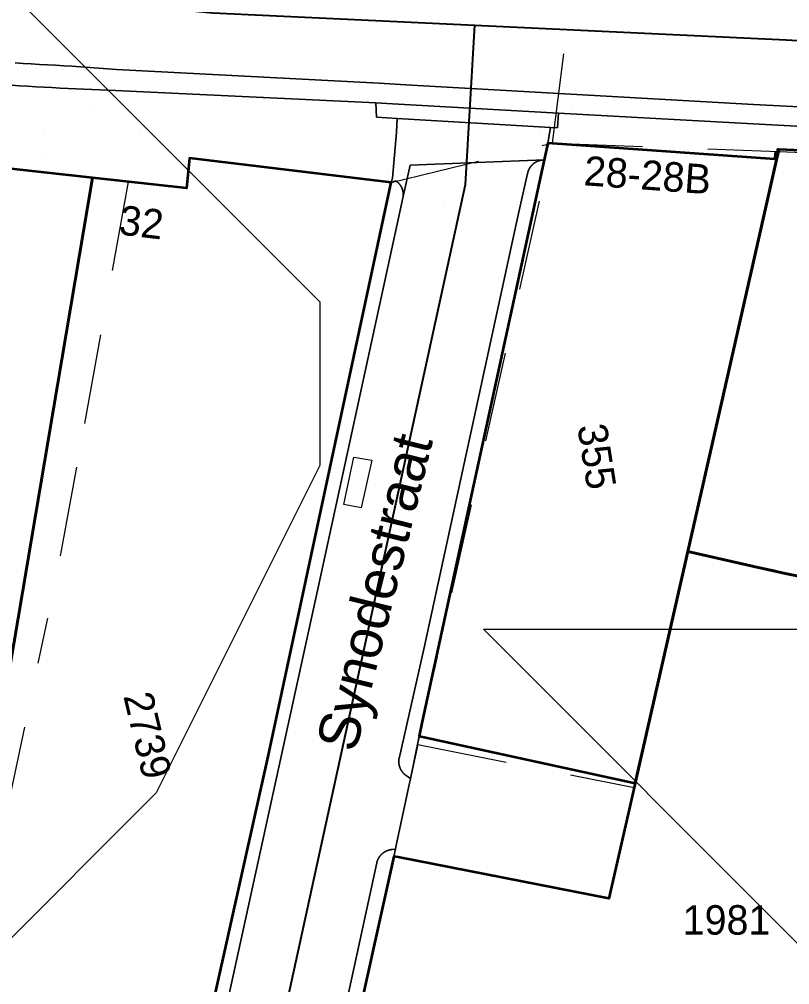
# Model space of a CAD drawing. Header units: metres. Extents: x 0 to 105485, y 0 to 425721.
# Drawn here: x 104958.32 to 104981.85, y 425356.65 to 425386.13 of the extents above; entities that cross this region are included whole.
import ezdxf
from ezdxf.enums import TextEntityAlignment as Align

# ---------------------------------------------------------------- set-up
doc = ezdxf.new("R2010")
doc.units = ezdxf.units.M
doc.header["$MEASUREMENT"] = 0
doc.linetypes.add('KG-PERCEEL-SO', pattern=[19, 5.5, -4, 5.5, -4])
for name, color, linetype, lineweight in [('B-XX-IE-MEUBILAIR-G', 7, 'Continuous', 18), ('B-XX-KG-GRENS_PERCEEL-G', 150, 'KG-PERCEEL-SO', 18), ('B-XX-KG-GRENS_PERCEEL-T', 150, 'KG-PERCEEL-SO', 18), ('B-XX-OG-BEBOUWING-G', 7, 'Continuous', 35), ('B-XX-OG-BEBOUWING_HUISNUMMER-T', 7, 'Continuous', 18), ('B-XX-OG-BEBOUWING_STRAATNAAM-T', 7, 'Continuous', 18), ('B-XX-OG-GRENS-G', 7, 'Continuous', 18), ('B-XX-OG-TERREIN_ERF-G', 7, 'Continuous', 18), ('B-XX-VH-OPENVERHARDING-G', 90, 'Continuous', 18), ('B-XX-VH-OPENVERHARDING_SIERBESTRATING-G', 90, 'Continuous', 18), ('B-XX-VH-OPENVERHARDING_STRAATBAKSTEEN-G', 90, 'Continuous', 18), ('B-XX-VW-MARKERING-G', 7, 'Continuous', 18)]:
    doc.layers.add(name, color=color, linetype=linetype, lineweight=lineweight)
doc.layers.add('GIS-WEGVAKKEN', color=2, linetype='Continuous')

msp = doc.modelspace()

# ---------------------------------------------------------------- linework, layer by layer
at = {"layer": 'B-XX-IE-MEUBILAIR-G', "color": 0, "true_color": 0x604a38}
for points in [[(104972.259, 425385.829, 2.104976842118534), (104972.259, 425385.829, 3.604976842118534)], [(104965.783, 425383.773, 2.089624462082706), (104965.783, 425383.773, 3.589624462082706)], [(104960.581, 425383.458, 0), (104960.581, 425383.458, 3)], [(104975.217, 425383.307, 2.114989994268298), (104975.217, 425383.307, 3.614989994268298)], [(104959.098, 425382.632, 0), (104959.098, 425382.632, 1.5)], [(104962.037, 425382.652, 2.039000034332275), (104962.037, 425382.652, 5.039000034332275)], [(104974.221, 425382.671, 2.133132420164051), (104974.221, 425382.671, 5.133132420164051)], [(104963.496, 425382.004, 0), (104963.496, 425382.004, 3)], [(104958.992, 425381.904, 0), (104958.992, 425381.904, 3)], [(104969.606, 425381.45, 2.190206853759179), (104969.606, 425381.45, 5.190206853759179)], [(104971.32, 425380.491, 2.185652925327858), (104971.32, 425380.491, 5.185652925327858)], [(104969.523, 425378.289, 2.189759376318801), (104969.523, 425378.289, 3.689759376318801)]]:
    msp.add_polyline3d(points, dxfattribs=at)
at = {"layer": 'B-XX-KG-GRENS_PERCEEL-G', "ltscale": 0.5, "flags": 128}
for points in [[(104974.605, 425382.347), (104975.384, 425388.426)], [(104969.679, 425381.14), (104974.605, 425382.347)], [(104970.499, 425363.98), (104974.605, 425382.347)], [(104974.605, 425382.347), (104981.511, 425382.088)], [(104952.426, 425382.216), (104953.907, 425382.019), (104960.562, 425381.283)], [(104978.738, 425369.878), (104981.511, 425382.088)], [(104981.511, 425382.088), (104988.089, 425381.841)], [(104961.649, 425381.163), (104963.424, 425380.967), (104963.523, 425381.889), (104969.679, 425381.14)], [(104954.947, 425348.125), (104959.941, 425346.118), (104961.894, 425345.519), (104965.923, 425363.611), (104969.679, 425381.14)], [(104961.649, 425381.163), (104960.071, 425372.451)], [(104960.562, 425381.283), (104961.649, 425381.163)], [(104978.738, 425369.878), (104984.883, 425368.564), (104986.159, 425374.769), (104986.436, 425374.712)], [(104960.071, 425372.451), (104959.63, 425370.071), (104959.191, 425367.835)], [(104977.1, 425362.667), (104978.738, 425369.878)], [(104956.943, 425357.168), (104959.191, 425367.835)], [(104970.499, 425363.98), (104965.796, 425342.238), (104966.421, 425342.092), (104966.445, 425342.196), (104968.671, 425341.547), (104968.64, 425341.369), (104969.086, 425341.191), (104969.176, 425341.423), (104971.373, 425340.745), (104971.341, 425340.537), (104971.894, 425340.408), (104971.937, 425340.59), (104974.074, 425339.913), (104974.072, 425339.734), (104974.605, 425339.52), (104974.668, 425339.788), (104976.716, 425339.171), (104976.654, 425338.903), (104977.188, 425338.779), (104977.221, 425339.046), (104977.563, 425338.955)], [(104970.499, 425363.98), (104977.1, 425362.667)]]:
    msp.add_lwpolyline(points, dxfattribs=at)
at = {"layer": 'B-XX-OG-BEBOUWING-G', "ltscale": 0.5}
for points in [[(104960.562, 425381.283), (104953.907, 425382.019), (104946.714, 425382.977), (104943.462, 425368.401), (104940.211, 425354.086), (104940.572, 425353.9), (104954.947, 425348.125)], [(104981.525, 425382.149), (104981.48, 425382.151), (104981.47, 425382.033), (104981.407, 425382.037), (104981.395, 425381.854), (104974.463, 425382.344), (104974.352, 425381.833), (104970.623, 425364.687), (104970.53, 425364.234), (104970.686, 425364.2), (104977.13, 425362.8), (104978.738, 425369.879), (104980.002, 425375.444)], [(104986.044, 425374.21), (104986.159, 425374.769), (104986.288, 425374.742), (104987.894, 425381.882), (104981.525, 425382.149), (104980.002, 425375.444), (104978.738, 425369.879), (104980.978, 425369.371), (104981.763, 425369.193), (104984.883, 425368.564)], [(104960.562, 425381.283), (104954.947, 425348.125), (104959.941, 425346.118), (104961.894, 425345.519), (104965.923, 425363.611), (104969.679, 425381.14), (104963.523, 425381.889), (104963.424, 425380.967)]]:
    msp.add_lwpolyline(points, close=True, dxfattribs=at)
msp.add_lwpolyline([(104984.883, 425368.564), (104981.763, 425369.193), (104980.978, 425369.371), (104978.738, 425369.879), (104977.13, 425362.8), (104976.33, 425359.274), (104969.892, 425360.538), (104969.763, 425360.563), (104965.695, 425342.262)], dxfattribs=at)
at = {"layer": 'B-XX-OG-GRENS-G'}
for points in [[(104922.5, 425387.5, 2.412884712219238), (104927.5, 425387.5, 2.269949436187744), (104932.5, 425387.5, 2.363336086273193), (104937.5, 425387.5, 2.346051216125488), (104942.5, 425387.5, 2.26263165473938), (104947.5, 425387.5, 2.262795448303223), (104952.5, 425387.5, 2.238906145095825), (104957.5, 425387.5, 2.192342042922974), (104967.5, 425377.5, 2.20405387878418), (104967.5, 425372.5, 2.327162742614746), (104962.5, 425362.5, 2.549127101898193), (104952.5, 425352.5, 2.872208595275879), (104947.5, 425352.5, 2.941046476364136), (104937.5, 425357.5, 2.90555739402771), (104932.5, 425362.5, 2.928187608718872), (104927.5, 425362.5, 2.801816463470459), (104917.5, 425372.5, 2.782613754272461), (104912.5, 425382.5, 2.742000102996826)], [(104972.5, 425367.5, 2.437825679779053), (104987.5, 425367.5, 3.049468040466309), (104987.5, 425362.5, 3.065734624862671), (104982.5, 425357.5, 3.155900001525879)]]:
    msp.add_polyline3d(points, close=True, dxfattribs=at)
at = {"layer": 'B-XX-OG-TERREIN_ERF-G', "ltscale": 0.5}
msp.add_lwpolyline([(104977.13, 425362.8), (104970.686, 425364.2), (104970.53, 425364.234), (104970.273, 425362.932), (104970.244, 425362.798), (104969.826, 425360.854), (104969.811, 425360.783), (104969.763, 425360.563), (104969.892, 425360.538), (104976.33, 425359.274)], close=True, dxfattribs=at)
at = {"layer": 'B-XX-VH-OPENVERHARDING-G', "ltscale": 0.5}
for points in [[(104953.907, 425382.019), (104960.562, 425381.283), (104963.424, 425380.967), (104963.523, 425381.889), (104969.679, 425381.14), (104969.722, 425381.275), (104969.839, 425382.678), (104969.867, 425383.1), (104969.228, 425383.137), (104969.214, 425383.578), (104961.262, 425383.954), (104959.817, 425384.019), (104959.817, 425384.019), (104959.5683654621, 425384.0306079803), (104959.3197714359, 425384.0430534127), (104959.0712207422, 425384.0563361563), (104958.822716201, 425384.07045606), (104958.5742606322, 425384.0854129638), (104958.3258568549, 425384.101206698), (104958.0775076875, 425384.1178370833)], [(104965.061, 425341.122), (104969.238, 425360.367), (104969.238, 425360.367), (104969.239600097, 425360.3735636607), (104969.2412835448, 425360.3801064394), (104969.2430500712, 425360.3866272779), (104969.2448993905, 425360.3931251214), (104969.2468312033, 425360.3995989186), (104969.2488451973, 425360.4060476222), (104969.2509410467, 425360.4124701892), (104969.2531184123, 425360.4188655805), (104969.255376942, 425360.4252327615), (104969.2577162703, 425360.4315707023), (104969.260136019, 425360.4378783776), (104969.2626357965, 425360.444154767), (104969.2652151984, 425360.4503988551), (104969.2678738076, 425360.4566096319), (104969.2706111938, 425360.4627860927), (104969.2734269143, 425360.4689272382), (104969.2763205136, 425360.4750320751), (104969.2792915236, 425360.4810996159), (104969.2823394637, 425360.4871288788), (104969.2854638408, 425360.4931188888), (104969.2886641495, 425360.4990686766), (104969.2919398721, 425360.5049772798), (104969.2952904786, 425360.5108437426), (104969.2987154272, 425360.5166671161), (104969.3022141636, 425360.5224464582), (104969.3057861219, 425360.5281808338), (104969.3094307244, 425360.5338693155), (104969.3131473813, 425360.539510983), (104969.3169354915, 425360.5451049236), (104969.3207944423, 425360.5506502325), (104969.3247236092, 425360.5561460125), (104969.3287223567, 425360.5615913747), (104969.332790038, 425360.5669854381), (104969.336925995, 425360.5723273301), (104969.3411295586, 425360.5776161866), (104969.3454000489, 425360.5828511521), (104969.349736775, 425360.5880313797), (104969.3541390354, 425360.5931560313), (104969.3586061178, 425360.5982242781), (104969.3631372998, 425360.6032353), (104969.3677318483, 425360.6081882865), (104969.37238902, 425360.6130824363), (104969.3771080615, 425360.6179169578), (104969.3818882096, 425360.6226910688), (104969.3867286908, 425360.627403997), (104969.3916287221, 425360.6320549801), (104969.3965875109, 425360.6366432657), (104969.4016042551, 425360.6411681114), (104969.4066781429, 425360.6456287854), (104969.4118083538, 425360.6500245661), (104969.4169940577, 425360.6543547423), (104969.4222344158, 425360.6586186135), (104969.4275285802, 425360.6628154902), (104969.4328756948, 425360.6669446931), (104969.4382748943, 425360.6710055545), (104969.4437253055, 425360.6749974173), (104969.4492260465, 425360.6789196359), (104969.4547762276, 425360.6827715758), (104969.460374951, 425360.6865526137), (104969.4660213108, 425360.6902621381), (104969.4717143938, 425360.693899549), (104969.4774532789, 425360.6974642577), (104969.4832370377, 425360.7009556878), (104969.4890647348, 425360.7043732744), (104969.4949354272, 425360.7077164646), (104969.5008481654, 425360.7109847177), (104969.5068019928, 425360.7141775049), (104969.5127959463, 425360.7172943098), (104969.5188290562, 425360.720334628), (104969.5249003467, 425360.7232979679), (104969.5310088355, 425360.72618385), (104969.5371535344, 425360.7289918075), (104969.5433334496, 425360.7317213861), (104969.5495475812, 425360.7343721444), (104969.555794924, 425360.7369436534), (104969.5620744674, 425360.7394354972), (104969.5683851956, 425360.7418472727), (104969.5747260876, 425360.7441785898), (104969.5810961177, 425360.7464290712), (104969.5874942555, 425360.7485983531), (104969.593919466, 425360.7506860843), (104969.6003707096, 425360.7526919273), (104969.6068469429, 425360.7546155574), (104969.6133471182, 425360.7564566637), (104969.619870184, 425360.7582149481), (104969.626415085, 425360.7598901262), (104969.6329807624, 425360.7614819272), (104969.6395661542, 425360.7629900934), (104969.6461701951, 425360.764414381), (104969.6527918167, 425360.7657545594), (104969.6594299479, 425360.767010412), (104969.6660835147, 425360.7681817355), (104969.672751441, 425360.7692683404), (104969.679432648, 425360.7702700511), (104969.6861260548, 425360.7711867054), (104969.6928305789, 425360.772018155), (104969.6995451354, 425360.7727642654), (104969.7062686384, 425360.7734249161), (104969.713, 425360.774), (104969.713, 425360.774), (104969.811, 425360.783), (104969.826, 425360.854), (104970.244, 425362.798), (104970.273, 425362.932), (104970.195, 425362.998), (104970.195, 425362.998), (104970.1890766793, 425363.0010980464), (104970.1831936527, 425363.0042719428), (104970.1773518914, 425363.007521165), (104970.1715523599, 425363.0108451768), (104970.1657960156, 425363.0142434294), (104970.1600838088, 425363.0177153615), (104970.1544166825, 425363.0212604003), (104970.1487955724, 425363.0248779605), (104970.1432214064, 425363.0285674446), (104970.1376951047, 425363.0323282437), (104970.1322175798, 425363.036159737), (104970.1267897358, 425363.0400612918), (104970.1214124689, 425363.044032264), (104970.1160866668, 425363.0480719982), (104970.1108132087, 425363.0521798273), (104970.1055929653, 425363.0563550732), (104970.1004267983, 425363.0605970466), (104970.0953155606, 425363.0649050473), (104970.0902600961, 425363.0692783639), (104970.0852612393, 425363.0737162746), (104970.0803198155, 425363.0782180466), (104970.0754366405, 425363.0827829367), (104970.0706125205, 425363.0874101914), (104970.0658482518, 425363.0920990467), (104970.061144621, 425363.0968487285), (104970.0565024047, 425363.1016584528), (104970.0519223692, 425363.1065274255), (104970.0474052706, 425363.1114548426), (104970.0429518546, 425363.1164398909), (104970.0385628565, 425363.1214817473), (104970.0342390009, 425363.1265795794), (104970.0299810015, 425363.1317325457), (104970.0257895614, 425363.1369397954), (104970.0216653724, 425363.1422004689), (104970.0176091155, 425363.1475136977), (104970.0136214603, 425363.1528786046), (104970.0097030652, 425363.1582943039), (104970.0058545769, 425363.1637599017), (104970.0020766309, 425363.1692744954), (104969.9983698509, 425363.1748371748), (104969.9947348488, 425363.1804470214), (104969.9911722247, 425363.1861031093), (104969.9876825668, 425363.1918045045), (104969.9842664511, 425363.1975502659), (104969.9809244417, 425363.2033394449), (104969.9776570903, 425363.2091710857), (104969.9744649363, 425363.2150442256), (104969.9713485066, 425363.2209578951), (104969.9683083159, 425363.2269111178), (104969.9653448659, 425363.2329029108), (104969.9624586459, 425363.2389322851), (104969.9596501324, 425363.2449982452), (104969.9569197891, 425363.2510997897), (104969.9542680666, 425363.2572359113), (104969.9516954029, 425363.263405597), (104969.9492022226, 425363.2696078282), (104969.9467889372, 425363.275841581), (104969.9444559453, 425363.2821058262), (104969.942203632, 425363.2883995298), (104969.940032369, 425363.2947216526), (104969.9379425149, 425363.301071151), (104969.9359344147, 425363.3074469768), (104969.9340083998, 425363.3138480772), (104969.9321647884, 425363.3202733956), (104969.9304038846, 425363.3267218713), (104969.9287259792, 425363.3331924395), (104969.9271313493, 425363.3396840322), (104969.9256202581, 425363.3461955776), (104969.924192955, 425363.3527260007), (104969.9228496757, 425363.3592742234), (104969.921590642, 425363.3658391647), (104969.9204160616, 425363.3724197407), (104969.9193261286, 425363.3790148651), (104969.9183210228, 425363.3856234491), (104969.9174009102, 425363.3922444017), (104969.9165659427, 425363.3988766298), (104969.9158162581, 425363.4055190384), (104969.9151519802, 425363.4121705311), (104969.9145732186, 425363.4188300098), (104969.914080069, 425363.4254963749), (104969.9136726127, 425363.4321685259), (104969.913350917, 425363.4388453614), (104969.913115035, 425363.445525779), (104969.9129650056, 425363.4522086759), (104969.9129008536, 425363.4588929488), (104969.9129225897, 425363.4655774942), (104969.9130302101, 425363.4722612086), (104969.9132236972, 425363.4789429885), (104969.913503019, 425363.4856217309), (104969.9138681294, 425363.4922963331), (104969.9143189681, 425363.4989656932), (104969.9148554607, 425363.5056287102), (104969.9154775186, 425363.5122842841), (104969.916185039, 425363.5189313162), (104969.9169779054, 425363.525568709), (104969.9178559866, 425363.5321953667), (104969.9188191378, 425363.5388101955), (104969.9198671999, 425363.5454121032), (104969.921, 425363.552), (104969.921, 425363.552), (104970.68, 425366.895), (104973.55, 425380.111), (104973.847, 425381.418), (104973.847, 425381.418), (104973.8482173545, 425381.4244041428), (104973.8495174616, 425381.430792), (104973.8509001038, 425381.4371625021), (104973.8523650495, 425381.443514583), (104973.8539120536, 425381.4498471792), (104973.8555408571, 425381.4561592309), (104973.8572511874, 425381.4624496814), (104973.8590427581, 425381.4687174778), (104973.8609152695, 425381.4749615709), (104973.862868408, 425381.4811809154), (104973.8649018466, 425381.4873744705), (104973.8670152452, 425381.4935411993), (104973.8692082498, 425381.4996800696), (104973.8714804934, 425381.5057900537), (104973.8738315956, 425381.511870129), (104973.876261163, 425381.5179192777), (104973.8787687887, 425381.5239364871), (104973.8813540531, 425381.5299207503), (104973.8840165234, 425381.5358710653), (104973.8867557539, 425381.5417864363), (104973.8895712861, 425381.547665873), (104973.8924626488, 425381.5535083911), (104973.8954293579, 425381.559313013), (104973.8984709168, 425381.5650787667), (104973.9015868165, 425381.5708046873), (104973.9047765353, 425381.5764898162), (104973.9080395393, 425381.5821332019), (104973.9113752824, 425381.5877338997), (104973.9147832061, 425381.593290972), (104973.9182627401, 425381.5988034887), (104973.9218133018, 425381.6042705271), (104973.9254342969, 425381.609691172), (104973.9291251194, 425381.6150645161), (104973.9328851514, 425381.6203896599), (104973.9367137636, 425381.6256657121), (104973.940610315, 425381.6308917894), (104973.9445741534, 425381.6360670171), (104973.9486046153, 425381.641190529), (104973.9527010261, 425381.6462614674), (104973.9568627, 425381.6512789834), (104973.9610889405, 425381.6562422373), (104973.9653790401, 425381.6611503981), (104973.9697322806, 425381.6660026443), (104973.9741479335, 425381.6707981638), (104973.9786252596, 425381.6755361537), (104973.9831635093, 425381.6802158211), (104973.9877619231, 425381.6848363825), (104973.9924197312, 425381.6893970645), (104973.997136154, 425381.6938971038), (104974.0019104019, 425381.698335747), (104974.0067416759, 425381.7027122512), (104974.0116291672, 425381.7070258838), (104974.0165720577, 425381.7112759227), (104974.0215695199, 425381.7154616566), (104974.0266207175, 425381.7195823847), (104974.0317248048, 425381.7236374174), (104974.0368809275, 425381.7276260758), (104974.0420882226, 425381.7315476922), (104974.0473458182, 425381.7354016103), (104974.0526528345, 425381.739187185), (104974.0580083831, 425381.7429037825), (104974.0634115674, 425381.7465507807), (104974.0688614831, 425381.7501275693), (104974.0743572179, 425381.7536335494), (104974.0798978518, 425381.7570681341), (104974.0854824575, 425381.7604307487), (104974.0911101, 425381.7637208302), (104974.0967798375, 425381.7669378279), (104974.1024907208, 425381.7700812033), (104974.1082417941, 425381.7731504302), (104974.1140320946, 425381.7761449948), (104974.119860653, 425381.7790643961), (104974.1257264939, 425381.7819081451), (104974.1316286352, 425381.7846757659), (104974.137566089, 425381.7873667953), (104974.1435378615, 425381.7899807828), (104974.149542953, 425381.7925172908), (104974.1555803584, 425381.7949758948), (104974.161649067, 425381.7973561832), (104974.167748063, 425381.7996577576), (104974.1738763256, 425381.8018802326), (104974.1800328288, 425381.8040232365), (104974.1862165422, 425381.8060864102), (104974.1924264306, 425381.8080694086), (104974.1986614547, 425381.8099718997), (104974.2049205706, 425381.8117935651), (104974.2112027308, 425381.8135340997), (104974.2175068836, 425381.8151932123), (104974.2238319738, 425381.8167706251), (104974.2301769426, 425381.8182660742), (104974.236540728, 425381.8196793091), (104974.2429222646, 425381.8210100934), (104974.2493204844, 425381.8222582042), (104974.2557343164, 425381.8234234326), (104974.2621626868, 425381.8245055836), (104974.2686045197, 425381.8255044761), (104974.2750587368, 425381.8264199428), (104974.2815242576, 425381.8272518305), (104974.288, 425381.828), (104974.288, 425381.828), (104974.352, 425381.833), (104970.262, 425381.675), (104970.046, 425380.721), (104967.447, 425368.777), (104962.419, 425345.812)], [(104962.419, 425345.812), (104967.447, 425368.777), (104970.046, 425380.721), (104970.046, 425380.721), (104970.0466461966, 425380.7265441231), (104970.047228698, 425380.7320952998), (104970.0477474272, 425380.7376527985), (104970.048202316, 425380.7432158864), (104970.0485933043, 425380.7487838303), (104970.0489203407, 425380.7543558961), (104970.049183382, 425380.7599313495), (104970.0493823936, 425380.7655094554), (104970.0495173491, 425380.7710894785), (104970.0495882309, 425380.7766706833), (104970.0495950296, 425380.782252334), (104970.0495377442, 425380.7878336949), (104970.0494163824, 425380.7934140302), (104970.0492309601, 425380.7989926044), (104970.0489815018, 425380.804568682), (104970.0486680403, 425380.810141528), (104970.048290617, 425380.8157104079), (104970.0478492816, 425380.8212745874), (104970.0473440924, 425380.8268333333), (104970.0467751159, 425380.8323859125), (104970.046142427, 425380.8379315933), (104970.0454461093, 425380.8434696447), (104970.0446862544, 425380.8489993365), (104970.0438629627, 425380.8545199399), (104970.0429763425, 425380.8600307271), (104970.0420265107, 425380.8655309717), (104970.0410135927, 425380.8710199486), (104970.0399377218, 425380.8764969343), (104970.0387990399, 425380.8819612069), (104970.0375976972, 425380.887412046), (104970.0363338519, 425380.892848733), (104970.0350076707, 425380.8982705513), (104970.0336193284, 425380.9036767863), (104970.0321690079, 425380.9090667253), (104970.0306569006, 425380.9144396576), (104970.0290832057, 425380.9197948753), (104970.0274481307, 425380.9251316721), (104970.025751891, 425380.9304493447), (104970.0239947103, 425380.9357471921), (104970.0221768203, 425380.9410245159), (104970.0202984605, 425380.9462806205), (104970.0183598786, 425380.951514813), (104970.0163613301, 425380.9567264034), (104970.0143030785, 425380.9619147048), (104970.012185395, 425380.9670790332), (104970.0100085589, 425380.9722187078), (104970.007772857, 425380.9773330513), (104970.0054785842, 425380.9824213892), (104970.0031260427, 425380.987483051), (104970.0007155428, 425380.9925173693), (104969.9982474022, 425380.9975236806), (104969.9957219463, 425381.002501325), (104969.9931395079, 425381.0074496462), (104969.9905004275, 425381.012367992), (104969.9878050529, 425381.0172557141), (104969.9850537394, 425381.022112168), (104969.9822468499, 425381.0269367138), (104969.9793847541, 425381.0317287153), (104969.9764678295, 425381.036487541), (104969.9734964605, 425381.0412125635), (104969.9704710388, 425381.0459031599), (104969.9673919633, 425381.0505587119), (104969.9642596398, 425381.0551786059), (104969.9610744812, 425381.0597622328), (104969.9578369074, 425381.0643089885), (104969.9545473451, 425381.0688182734), (104969.9512062281, 425381.0732894934), (104969.9478139967, 425381.0777220589), (104969.9443710981, 425381.0821153857), (104969.9408779861, 425381.0864688946), (104969.9373351212, 425381.0907820117), (104969.9337429704, 425381.0950541685), (104969.9301020073, 425381.0992848019), (104969.9264127118, 425381.103473354), (104969.9226755701, 425381.107619273), (104969.918891075, 425381.111722012), (104969.9150597254, 425381.1157810305), (104969.9111820262, 425381.1197957933), (104969.9072584887, 425381.1237657711), (104969.90328963, 425381.1276904407), (104969.8992759732, 425381.1315692847), (104969.8952180476, 425381.1354017918), (104969.891116388, 425381.1391874567), (104969.8869715351, 425381.1429257806), (104969.8827840352, 425381.1466162705), (104969.8785544404, 425381.1502584401), (104969.8742833082, 425381.153851809), (104969.8699712016, 425381.1573959038), (104969.8656186892, 425381.1608902573), (104969.8612263444, 425381.1643344087), (104969.8567947465, 425381.1677279041), (104969.8523244796, 425381.1710702961), (104969.847816133, 425381.1743611443), (104969.8432703008, 425381.1776000146), (104969.8386875825, 425381.1807864803), (104969.834068582, 425381.1839201212), (104969.8294139083, 425381.1870005244), (104969.8247241749, 425381.1900272836), (104969.82, 425381.193), (104969.82, 425381.193), (104969.679, 425381.14), (104965.923, 425363.611), (104961.894, 425345.519)], [(104965.695, 425342.262), (104969.763, 425360.563), (104969.811, 425360.783), (104969.713, 425360.774), (104969.713, 425360.774), (104969.7062686384, 425360.7734249161), (104969.6995451354, 425360.7727642654), (104969.6928305789, 425360.772018155), (104969.6861260548, 425360.7711867054), (104969.679432648, 425360.7702700511), (104969.672751441, 425360.7692683404), (104969.6660835147, 425360.7681817355), (104969.6594299479, 425360.767010412), (104969.6527918167, 425360.7657545594), (104969.6461701951, 425360.764414381), (104969.6395661542, 425360.7629900934), (104969.6329807624, 425360.7614819272), (104969.626415085, 425360.7598901262), (104969.619870184, 425360.7582149481), (104969.6133471182, 425360.7564566637), (104969.6068469429, 425360.7546155574), (104969.6003707096, 425360.7526919273), (104969.593919466, 425360.7506860843), (104969.5874942555, 425360.7485983531), (104969.5810961177, 425360.7464290712), (104969.5747260876, 425360.7441785898), (104969.5683851956, 425360.7418472727), (104969.5620744674, 425360.7394354972), (104969.555794924, 425360.7369436534), (104969.5495475812, 425360.7343721444), (104969.5433334496, 425360.7317213861), (104969.5371535344, 425360.7289918075), (104969.5310088355, 425360.72618385), (104969.5249003467, 425360.7232979679), (104969.5188290562, 425360.720334628), (104969.5127959463, 425360.7172943098), (104969.5068019928, 425360.7141775049), (104969.5008481654, 425360.7109847177), (104969.4949354272, 425360.7077164646), (104969.4890647348, 425360.7043732744), (104969.4832370377, 425360.7009556878), (104969.4774532789, 425360.6974642577), (104969.4717143938, 425360.693899549), (104969.4660213108, 425360.6902621381), (104969.460374951, 425360.6865526137), (104969.4547762276, 425360.6827715758), (104969.4492260465, 425360.6789196359), (104969.4437253055, 425360.6749974173), (104969.4382748943, 425360.6710055545), (104969.4328756948, 425360.6669446931), (104969.4275285802, 425360.6628154902), (104969.4222344158, 425360.6586186135), (104969.4169940577, 425360.6543547423), (104969.4118083538, 425360.6500245661), (104969.4066781429, 425360.6456287854), (104969.4016042551, 425360.6411681114), (104969.3965875109, 425360.6366432657), (104969.3916287221, 425360.6320549801), (104969.3867286908, 425360.627403997), (104969.3818882096, 425360.6226910688), (104969.3771080615, 425360.6179169578), (104969.37238902, 425360.6130824363), (104969.3677318483, 425360.6081882865), (104969.3631372998, 425360.6032353), (104969.3586061178, 425360.5982242781), (104969.3541390354, 425360.5931560313), (104969.349736775, 425360.5880313797), (104969.3454000489, 425360.5828511521), (104969.3411295586, 425360.5776161866), (104969.336925995, 425360.5723273301), (104969.332790038, 425360.5669854381), (104969.3287223567, 425360.5615913747), (104969.3247236092, 425360.5561460125), (104969.3207944423, 425360.5506502325), (104969.3169354915, 425360.5451049236), (104969.3131473813, 425360.539510983), (104969.3094307244, 425360.5338693155), (104969.3057861219, 425360.5281808338), (104969.3022141636, 425360.5224464582), (104969.2987154272, 425360.5166671161), (104969.2952904786, 425360.5108437426), (104969.2919398721, 425360.5049772798), (104969.2886641495, 425360.4990686766), (104969.2854638408, 425360.4931188888), (104969.2823394637, 425360.4871288788), (104969.2792915236, 425360.4810996159), (104969.2763205136, 425360.4750320751), (104969.2734269143, 425360.4689272382), (104969.2706111938, 425360.4627860927), (104969.2678738076, 425360.4566096319), (104969.2652151984, 425360.4503988551), (104969.2626357965, 425360.444154767), (104969.260136019, 425360.4378783776), (104969.2577162703, 425360.4315707023), (104969.255376942, 425360.4252327615), (104969.2531184123, 425360.4188655805), (104969.2509410467, 425360.4124701892), (104969.2488451973, 425360.4060476222), (104969.2468312033, 425360.3995989186), (104969.2448993905, 425360.3931251214), (104969.2430500712, 425360.3866272779), (104969.2412835448, 425360.3801064394), (104969.239600097, 425360.3735636607), (104969.238, 425360.367), (104969.238, 425360.367), (104965.061, 425341.122)]]:
    msp.add_lwpolyline(points, dxfattribs=at)
for points in [[(104974.794, 425383.267), (104969.716, 425383.547), (104969.214, 425383.578), (104969.228, 425383.137), (104969.867, 425383.1), (104974.543, 425382.826), (104974.758, 425382.813)], [(104974.352, 425381.833), (104974.288, 425381.828), (104974.288, 425381.828), (104974.2815242576, 425381.8272518305), (104974.2750587368, 425381.8264199428), (104974.2686045197, 425381.8255044761), (104974.2621626868, 425381.8245055836), (104974.2557343164, 425381.8234234326), (104974.2493204844, 425381.8222582042), (104974.2429222646, 425381.8210100934), (104974.236540728, 425381.8196793091), (104974.2301769426, 425381.8182660742), (104974.2238319738, 425381.8167706251), (104974.2175068836, 425381.8151932123), (104974.2112027308, 425381.8135340997), (104974.2049205706, 425381.8117935651), (104974.1986614547, 425381.8099718997), (104974.1924264306, 425381.8080694086), (104974.1862165422, 425381.8060864102), (104974.1800328288, 425381.8040232365), (104974.1738763256, 425381.8018802326), (104974.167748063, 425381.7996577576), (104974.161649067, 425381.7973561832), (104974.1555803584, 425381.7949758948), (104974.149542953, 425381.7925172908), (104974.1435378615, 425381.7899807828), (104974.137566089, 425381.7873667953), (104974.1316286352, 425381.7846757659), (104974.1257264939, 425381.7819081451), (104974.119860653, 425381.7790643961), (104974.1140320946, 425381.7761449948), (104974.1082417941, 425381.7731504302), (104974.1024907208, 425381.7700812033), (104974.0967798375, 425381.7669378279), (104974.0911101, 425381.7637208302), (104974.0854824575, 425381.7604307487), (104974.0798978518, 425381.7570681341), (104974.0743572179, 425381.7536335494), (104974.0688614831, 425381.7501275693), (104974.0634115674, 425381.7465507807), (104974.0580083831, 425381.7429037825), (104974.0526528345, 425381.739187185), (104974.0473458182, 425381.7354016103), (104974.0420882226, 425381.7315476922), (104974.0368809275, 425381.7276260758), (104974.0317248048, 425381.7236374174), (104974.0266207175, 425381.7195823847), (104974.0215695199, 425381.7154616566), (104974.0165720577, 425381.7112759227), (104974.0116291672, 425381.7070258838), (104974.0067416759, 425381.7027122512), (104974.0019104019, 425381.698335747), (104973.997136154, 425381.6938971038), (104973.9924197312, 425381.6893970645), (104973.9877619231, 425381.6848363825), (104973.9831635093, 425381.6802158211), (104973.9786252596, 425381.6755361537), (104973.9741479335, 425381.6707981638), (104973.9697322806, 425381.6660026443), (104973.9653790401, 425381.6611503981), (104973.9610889405, 425381.6562422373), (104973.9568627, 425381.6512789834), (104973.9527010261, 425381.6462614674), (104973.9486046153, 425381.641190529), (104973.9445741534, 425381.6360670171), (104973.940610315, 425381.6308917894), (104973.9367137636, 425381.6256657121), (104973.9328851514, 425381.6203896599), (104973.9291251194, 425381.6150645161), (104973.9254342969, 425381.609691172), (104973.9218133018, 425381.6042705271), (104973.9182627401, 425381.5988034887), (104973.9147832061, 425381.593290972), (104973.9113752824, 425381.5877338997), (104973.9080395393, 425381.5821332019), (104973.9047765353, 425381.5764898162), (104973.9015868165, 425381.5708046873), (104973.8984709168, 425381.5650787667), (104973.8954293579, 425381.559313013), (104973.8924626488, 425381.5535083911), (104973.8895712861, 425381.547665873), (104973.8867557539, 425381.5417864363), (104973.8840165234, 425381.5358710653), (104973.8813540531, 425381.5299207503), (104973.8787687887, 425381.5239364871), (104973.876261163, 425381.5179192777), (104973.8738315956, 425381.511870129), (104973.8714804934, 425381.5057900537), (104973.8692082498, 425381.4996800696), (104973.8670152452, 425381.4935411993), (104973.8649018466, 425381.4873744705), (104973.862868408, 425381.4811809154), (104973.8609152695, 425381.4749615709), (104973.8590427581, 425381.4687174778), (104973.8572511874, 425381.4624496814), (104973.8555408571, 425381.4561592309), (104973.8539120536, 425381.4498471792), (104973.8523650495, 425381.443514583), (104973.8509001038, 425381.4371625021), (104973.8495174616, 425381.430792), (104973.8482173545, 425381.4244041428), (104973.847, 425381.418), (104973.847, 425381.418), (104973.55, 425380.111), (104970.68, 425366.895), (104969.921, 425363.552), (104969.921, 425363.552), (104969.9198671999, 425363.5454121032), (104969.9188191378, 425363.5388101955), (104969.9178559866, 425363.5321953667), (104969.9169779054, 425363.525568709), (104969.916185039, 425363.5189313162), (104969.9154775186, 425363.5122842841), (104969.9148554607, 425363.5056287102), (104969.9143189681, 425363.4989656932), (104969.9138681294, 425363.4922963331), (104969.913503019, 425363.4856217309), (104969.9132236972, 425363.4789429885), (104969.9130302101, 425363.4722612086), (104969.9129225897, 425363.4655774942), (104969.9129008536, 425363.4588929488), (104969.9129650056, 425363.4522086759), (104969.913115035, 425363.445525779), (104969.913350917, 425363.4388453614), (104969.9136726127, 425363.4321685259), (104969.914080069, 425363.4254963749), (104969.9145732186, 425363.4188300098), (104969.9151519802, 425363.4121705311), (104969.9158162581, 425363.4055190384), (104969.9165659427, 425363.3988766298), (104969.9174009102, 425363.3922444017), (104969.9183210228, 425363.3856234491), (104969.9193261286, 425363.3790148651), (104969.9204160616, 425363.3724197407), (104969.921590642, 425363.3658391647), (104969.9228496757, 425363.3592742234), (104969.924192955, 425363.3527260007), (104969.9256202581, 425363.3461955776), (104969.9271313493, 425363.3396840322), (104969.9287259792, 425363.3331924395), (104969.9304038846, 425363.3267218713), (104969.9321647884, 425363.3202733956), (104969.9340083998, 425363.3138480772), (104969.9359344147, 425363.3074469768), (104969.9379425149, 425363.301071151), (104969.940032369, 425363.2947216526), (104969.942203632, 425363.2883995298), (104969.9444559453, 425363.2821058262), (104969.9467889372, 425363.275841581), (104969.9492022226, 425363.2696078282), (104969.9516954029, 425363.263405597), (104969.9542680666, 425363.2572359113), (104969.9569197891, 425363.2510997897), (104969.9596501324, 425363.2449982452), (104969.9624586459, 425363.2389322851), (104969.9653448659, 425363.2329029108), (104969.9683083159, 425363.2269111178), (104969.9713485066, 425363.2209578951), (104969.9744649363, 425363.2150442256), (104969.9776570903, 425363.2091710857), (104969.9809244417, 425363.2033394449), (104969.9842664511, 425363.1975502659), (104969.9876825668, 425363.1918045045), (104969.9911722247, 425363.1861031093), (104969.9947348488, 425363.1804470214), (104969.9983698509, 425363.1748371748), (104970.0020766309, 425363.1692744954), (104970.0058545769, 425363.1637599017), (104970.0097030652, 425363.1582943039), (104970.0136214603, 425363.1528786046), (104970.0176091155, 425363.1475136977), (104970.0216653724, 425363.1422004689), (104970.0257895614, 425363.1369397954), (104970.0299810015, 425363.1317325457), (104970.0342390009, 425363.1265795794), (104970.0385628565, 425363.1214817473), (104970.0429518546, 425363.1164398909), (104970.0474052706, 425363.1114548426), (104970.0519223692, 425363.1065274255), (104970.0565024047, 425363.1016584528), (104970.061144621, 425363.0968487285), (104970.0658482518, 425363.0920990467), (104970.0706125205, 425363.0874101914), (104970.0754366405, 425363.0827829367), (104970.0803198155, 425363.0782180466), (104970.0852612393, 425363.0737162746), (104970.0902600961, 425363.0692783639), (104970.0953155606, 425363.0649050473), (104970.1004267983, 425363.0605970466), (104970.1055929653, 425363.0563550732), (104970.1108132087, 425363.0521798273), (104970.1160866668, 425363.0480719982), (104970.1214124689, 425363.044032264), (104970.1267897358, 425363.0400612918), (104970.1322175798, 425363.036159737), (104970.1376951047, 425363.0323282437), (104970.1432214064, 425363.0285674446), (104970.1487955724, 425363.0248779605), (104970.1544166825, 425363.0212604003), (104970.1600838088, 425363.0177153615), (104970.1657960156, 425363.0142434294), (104970.1715523599, 425363.0108451768), (104970.1773518914, 425363.007521165), (104970.1831936527, 425363.0042719428), (104970.1890766793, 425363.0010980464), (104970.195, 425362.998), (104970.195, 425362.998), (104970.273, 425362.932), (104970.53, 425364.234), (104970.623, 425364.687)]]:
    msp.add_lwpolyline(points, close=True, dxfattribs=at)
at = {"layer": 'B-XX-VH-OPENVERHARDING_SIERBESTRATING-G', "ltscale": 0.5}
msp.add_lwpolyline([(104958.1921818106, 425384.7995924036), (104958.4397237664, 425384.7830532254), (104958.6873190129, 425384.7673319592), (104958.9349648476, 425384.7524287765), (104959.1826585675, 425384.7383438399), (104959.4303974689, 425384.7250773033), (104959.6781788479, 425384.7126293114), (104959.926, 425384.701), (104959.926, 425384.701), (104961.294, 425384.598), (104969.313, 425384.175), (104970.132, 425384.127), (104980.744, 425383.532), (104987.355, 425383.195)], dxfattribs=at)
at = {"layer": 'B-XX-VH-OPENVERHARDING_STRAATBAKSTEEN-G', "ltscale": 0.5}
for points in [[(104987.355, 425383.195), (104980.744, 425383.532), (104970.132, 425384.127), (104969.313, 425384.175), (104961.294, 425384.598), (104959.926, 425384.701), (104959.926, 425384.701), (104959.6781788479, 425384.7126293114), (104959.4303974689, 425384.7250773033), (104959.1826585675, 425384.7383438399), (104958.9349648476, 425384.7524287765), (104958.6873190129, 425384.7673319592), (104958.4397237664, 425384.7830532254), (104958.1921818106, 425384.7995924036)], [(104958.0775076875, 425384.1178370833), (104958.3258568549, 425384.101206698), (104958.5742606322, 425384.0854129638), (104958.822716201, 425384.07045606), (104959.0712207422, 425384.0563361563), (104959.3197714359, 425384.0430534127), (104959.5683654621, 425384.0306079803), (104959.817, 425384.019), (104959.817, 425384.019), (104961.262, 425383.954), (104969.214, 425383.578), (104969.716, 425383.547), (104974.794, 425383.267), (104980.738, 425382.939), (104987.347, 425382.581)], [(104987.347, 425382.581), (104980.738, 425382.939), (104974.794, 425383.267), (104974.758, 425382.813), (104974.543, 425382.826), (104974.463, 425382.344), (104981.395, 425381.854), (104981.407, 425382.037), (104981.47, 425382.033), (104981.48, 425382.151), (104981.525, 425382.149), (104987.894, 425381.882)]]:
    msp.add_lwpolyline(points, dxfattribs=at)
msp.add_lwpolyline([(104969.679, 425381.14), (104969.82, 425381.193), (104969.82, 425381.193), (104969.8247241749, 425381.1900272836), (104969.8294139083, 425381.1870005244), (104969.834068582, 425381.1839201212), (104969.8386875825, 425381.1807864803), (104969.8432703008, 425381.1776000146), (104969.847816133, 425381.1743611443), (104969.8523244796, 425381.1710702961), (104969.8567947465, 425381.1677279041), (104969.8612263444, 425381.1643344087), (104969.8656186892, 425381.1608902573), (104969.8699712016, 425381.1573959038), (104969.8742833082, 425381.153851809), (104969.8785544404, 425381.1502584401), (104969.8827840352, 425381.1466162705), (104969.8869715351, 425381.1429257806), (104969.891116388, 425381.1391874567), (104969.8952180476, 425381.1354017918), (104969.8992759732, 425381.1315692847), (104969.90328963, 425381.1276904407), (104969.9072584887, 425381.1237657711), (104969.9111820262, 425381.1197957933), (104969.9150597254, 425381.1157810305), (104969.918891075, 425381.111722012), (104969.9226755701, 425381.107619273), (104969.9264127118, 425381.103473354), (104969.9301020073, 425381.0992848019), (104969.9337429704, 425381.0950541685), (104969.9373351212, 425381.0907820117), (104969.9408779861, 425381.0864688946), (104969.9443710981, 425381.0821153857), (104969.9478139967, 425381.0777220589), (104969.9512062281, 425381.0732894934), (104969.9545473451, 425381.0688182734), (104969.9578369074, 425381.0643089885), (104969.9610744812, 425381.0597622328), (104969.9642596398, 425381.0551786059), (104969.9673919633, 425381.0505587119), (104969.9704710388, 425381.0459031599), (104969.9734964605, 425381.0412125635), (104969.9764678295, 425381.036487541), (104969.9793847541, 425381.0317287153), (104969.9822468499, 425381.0269367138), (104969.9850537394, 425381.022112168), (104969.9878050529, 425381.0172557141), (104969.9905004275, 425381.012367992), (104969.9931395079, 425381.0074496462), (104969.9957219463, 425381.002501325), (104969.9982474022, 425380.9975236806), (104970.0007155428, 425380.9925173693), (104970.0031260427, 425380.987483051), (104970.0054785842, 425380.9824213892), (104970.007772857, 425380.9773330513), (104970.0100085589, 425380.9722187078), (104970.012185395, 425380.9670790332), (104970.0143030785, 425380.9619147048), (104970.0163613301, 425380.9567264034), (104970.0183598786, 425380.951514813), (104970.0202984605, 425380.9462806205), (104970.0221768203, 425380.9410245159), (104970.0239947103, 425380.9357471921), (104970.025751891, 425380.9304493447), (104970.0274481307, 425380.9251316721), (104970.0290832057, 425380.9197948753), (104970.0306569006, 425380.9144396576), (104970.0321690079, 425380.9090667253), (104970.0336193284, 425380.9036767863), (104970.0350076707, 425380.8982705513), (104970.0363338519, 425380.892848733), (104970.0375976972, 425380.887412046), (104970.0387990399, 425380.8819612069), (104970.0399377218, 425380.8764969343), (104970.0410135927, 425380.8710199486), (104970.0420265107, 425380.8655309717), (104970.0429763425, 425380.8600307271), (104970.0438629627, 425380.8545199399), (104970.0446862544, 425380.8489993365), (104970.0454461093, 425380.8434696447), (104970.046142427, 425380.8379315933), (104970.0467751159, 425380.8323859125), (104970.0473440924, 425380.8268333333), (104970.0478492816, 425380.8212745874), (104970.048290617, 425380.8157104079), (104970.0486680403, 425380.810141528), (104970.0489815018, 425380.804568682), (104970.0492309601, 425380.7989926044), (104970.0494163824, 425380.7934140302), (104970.0495377442, 425380.7878336949), (104970.0495950296, 425380.782252334), (104970.0495882309, 425380.7766706833), (104970.0495173491, 425380.7710894785), (104970.0493823936, 425380.7655094554), (104970.049183382, 425380.7599313495), (104970.0489203407, 425380.7543558961), (104970.0485933043, 425380.7487838303), (104970.048202316, 425380.7432158864), (104970.0477474272, 425380.7376527985), (104970.047228698, 425380.7320952998), (104970.0466461966, 425380.7265441231), (104970.046, 425380.721), (104970.046, 425380.721), (104970.262, 425381.675), (104974.352, 425381.833), (104974.463, 425382.344), (104974.543, 425382.826), (104969.867, 425383.1), (104969.839, 425382.678), (104969.722, 425381.275)], close=True, dxfattribs=at)
at = {"layer": 'B-XX-VW-MARKERING-G', "color": 0, "ltscale": 0.5, "true_color": 0x808080}
msp.add_polyline3d([(104969.086, 425372.66, 2.303117242825847), (104968.762, 425371.208, 2.33217452708345), (104968.239, 425371.309, 2.330070804297466), (104968.54, 425372.761, 2.29938036053173), (104969.086, 425372.66, 2.303117242825847)], dxfattribs=at)
at = {"layer": 'GIS-WEGVAKKEN'}
for points in [[(104918.8891000003, 425404.5168999992), (104925.65, 425397.75), (104934.16, 425393.32), (104935.39, 425392.74), (104939.34, 425391.24), (104943.28, 425390.13), (104948.08, 425388.91), (104952.66, 425387.85), (104957.38, 425386.99), (104964.23, 425386.33), (104972.2366999984, 425385.9527000003)], [(104959.6697999984, 425341.5593000017), (104961.75, 425342.29), (104964.88, 425348.7), (104971.95, 425381.08), (104972.2366999984, 425385.9527000003)], [(104972.2366999984, 425385.9527000003), (104981.74, 425385.5), (104995.48, 425384.68), (105002.9901000001, 425384.6887000017)]]:
    msp.add_lwpolyline(points, dxfattribs=at)

# ---------------------------------------------------------------- texts
at = {"layer": 'B-XX-KG-GRENS_PERCEEL-T'}
for s, rotation, p in [('355', 279, (104975.9638729407, 425372.7821222033)), ('2739', 283.4, (104962.2425840533, 425364.2654315763))]:
    msp.add_text(s, height=0.9, rotation=rotation, dxfattribs=at).set_placement(p, align=Align.MIDDLE_CENTER)
msp.add_text('1981', height=0.9, dxfattribs=at).set_placement((104979.9233436902, 425358.6237911513), align=Align.MIDDLE_CENTER)
at = {"layer": 'B-XX-OG-BEBOUWING_HUISNUMMER-T'}
for s, rotation, p in [('28-28B', 355.9000000953674, (104977.511, 425381.372)), ('32', 353.0999999046326, (104962.052, 425379.93))]:
    msp.add_text(s, height=0.9, rotation=rotation, dxfattribs=at).set_placement(p, align=Align.MIDDLE_CENTER)
at = {"layer": 'B-XX-OG-BEBOUWING_STRAATNAAM-T'}
msp.add_text('Synodestraat', height=1.25, rotation=76.0999984741211, dxfattribs=at).set_placement((104969.168, 425368.636), align=Align.MIDDLE_CENTER)

doc.saveas('drawing.dxf')
